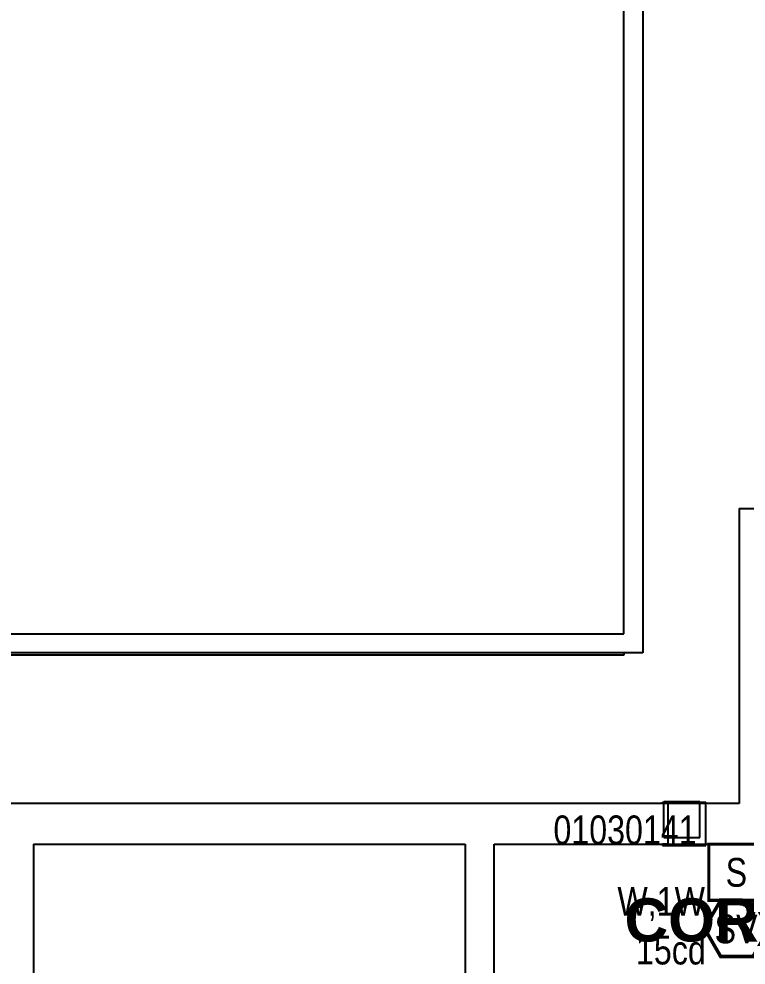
# Model space of a CAD drawing. Header units: inches. Extents: x 3516 to 15434, y -1454 to 5991.
# Drawn here: x 8661 to 8964, y -240.9 to 153.5 of the extents above; entities that cross this region are included whole.
import ezdxf
from ezdxf.enums import TextEntityAlignment as Align

# ---------------------------------------------------------------- set-up
doc = ezdxf.new("R2010")
doc.units = ezdxf.units.IN
doc.header["$LTSCALE"] = 0.25
doc.header["$MEASUREMENT"] = 0
for name, color, linetype in [('BACKGROUND', 8, 'Continuous'), ('PULL STATION', 1, 'Continuous'), ('SPEAKER STROBE', 1, 'Continuous')]:
    doc.layers.add(name, color=color, linetype=linetype)
doc.styles.add('Arial', font='arial.ttf', dxfattribs={"width": 0.8})
doc.styles.add('Arial_B_1', font='arialbd.ttf', dxfattribs={"height": 0.09375})

# ---------------------------------------------------------------- blocks, each defined once
blk = doc.blocks.new('SIGA-278')
at = {"layer": 'PULL STATION', "const_width": 1.3}
blk.add_lwpolyline([(-11.5, -11.68), (-11.5, 11.7), (11.89, 11.7), (11.89, -11.68)], close=True, dxfattribs=at)
at = {"layer": 'PULL STATION', "style": 'Arial', "width": 0.8}
blk.add_text('S', height=12, dxfattribs=at).set_placement((0, 0), align=Align.MIDDLE)
for tag, p in [('ADDRESS', (20.64, 8.96)), ('ZONE', (20.64, -8.58))]:
    blk.add_attdef(tag, text='', height=12, dxfattribs=at).set_placement(p, align=Align.MIDDLE_LEFT)
blk.add_attdef('SUBSCRIPT', text='', height=12, dxfattribs=at).set_placement((-16.56, -9.02), align=Align.MIDDLE_RIGHT)
blk = doc.blocks.new('G4-S7VM')
at = {"layer": 'SPEAKER STROBE', "const_width": 1.46}
blk.add_lwpolyline([(13.83, 0.21), (7.08, 11.9), (-6.42, 11.9), (-13.17, 0.21), (-6.42, -11.49), (7.08, -11.49)], close=True, dxfattribs=at)
at = {"layer": 'SPEAKER STROBE', "style": 'Arial', "width": 0.8}
blk.add_text('SV', height=12, dxfattribs=at).set_placement((0, 0), align=Align.MIDDLE)
for tag, p in [('W', (-12.95, 11.52)), ('CANDELA', (-12.62, -8.82)), ('1/2W', (-12.62, -29.16))]:
    blk.add_attdef(tag, text='', height=12, dxfattribs=at).set_placement(p, align=Align.MIDDLE_RIGHT)
for tag, p in [('Speaker_Circuit', (16.8, 11.52)), ('Visual_Circuit', (16.8, -8.82))]:
    blk.add_attdef(tag, text='', height=12, dxfattribs=at).set_placement(p, align=Align.MIDDLE_LEFT)

msp = doc.modelspace()

# ---------------------------------------------------------------- linework, layer by layer
at = {"layer": 'BACKGROUND'}
for p, q in [((8913.02, -102.8), (8913.02, 1023.84)), ((8921.02, 1023.84), (8921.02, -110.8)), ((8961.17, -50.55), (8985.17, -50.55)), ((8961.17, -50.55), (8961.17, -173.55)), ((8223.27, -102.8), (8913.02, -102.8)), ((8921.02, -110.8), (8223.27, -110.8)), ((8913.02, -111.8), (8223.27, -111.8)), ((8913.02, -110.8), (8913.02, -111.8)), ((8929.17, -173.55), (8929.17, -173.05)), ((8929.17, -173.05), (8947.17, -173.05)), ((8929.77, -187.8), (8929.77, -172.8)), ((8944.77, -172.8), (8929.77, -172.8)), ((8944.77, -187.8), (8944.77, -172.8)), ((8947.17, -191.05), (8947.17, -173.05)), ((8961.17, -173.55), (8129.02, -173.55)), ((8931.45, -173.55), (8929.17, -173.55)), ((8931.45, -173.55), (8931.45, -190.55)), ((8929.77, -187.8), (8944.77, -187.8)), ((8667.02, -190.55), (8847.02, -190.55)), ((8667.02, -190.55), (8667.02, -259.8)), ((8847.02, -190.55), (8847.02, -349.8)), ((8859.02, -190.55), (8975.02, -190.55)), ((8859.02, -349.8), (8859.02, -190.55)), ((8931.45, -190.55), (8929.17, -190.55)), ((8929.17, -191.05), (8929.17, -190.55)), ((8929.17, -191.05), (8947.17, -191.05))]:
    msp.add_line(p, q, dxfattribs=at)

# ---------------------------------------------------------------- block references
at = {"layer": 'PULL STATION'}
ref = msp.add_blockref('SIGA-278', (8959.96, -202.25), dxfattribs=at)
ref.add_attrib('ADDRESS', 'STI', dxfattribs={"height": 12, "style": 'Arial', "width": 0.8}).set_placement((8980.61, -193.29), align=Align.MIDDLE_LEFT)
ref.add_attrib('SUBSCRIPT', '01030141', dxfattribs={"height": 12, "style": 'Arial', "width": 0.8}).set_placement((8943.4, -184.55), align=Align.MIDDLE_RIGHT)
at = {"layer": 'SPEAKER STROBE'}
msp.add_blockref('G4-S7VM', (8959.83, -225.83), dxfattribs=at).add_auto_attribs({'W': 'W,1W', 'Speaker_Circuit': 'S27', 'Visual_Circuit': 'VX-X', 'CANDELA': '15cd'})

# ---------------------------------------------------------------- texts
at = {"layer": 'BACKGROUND', "insert": (8913.37, -213.09), "char_height": 18, "width": 151.6212, "attachment_point": 1, "style": 'Arial_B_1'}
msp.add_mtext('CORRIDOR', dxfattribs=at)

doc.saveas('drawing.dxf')
